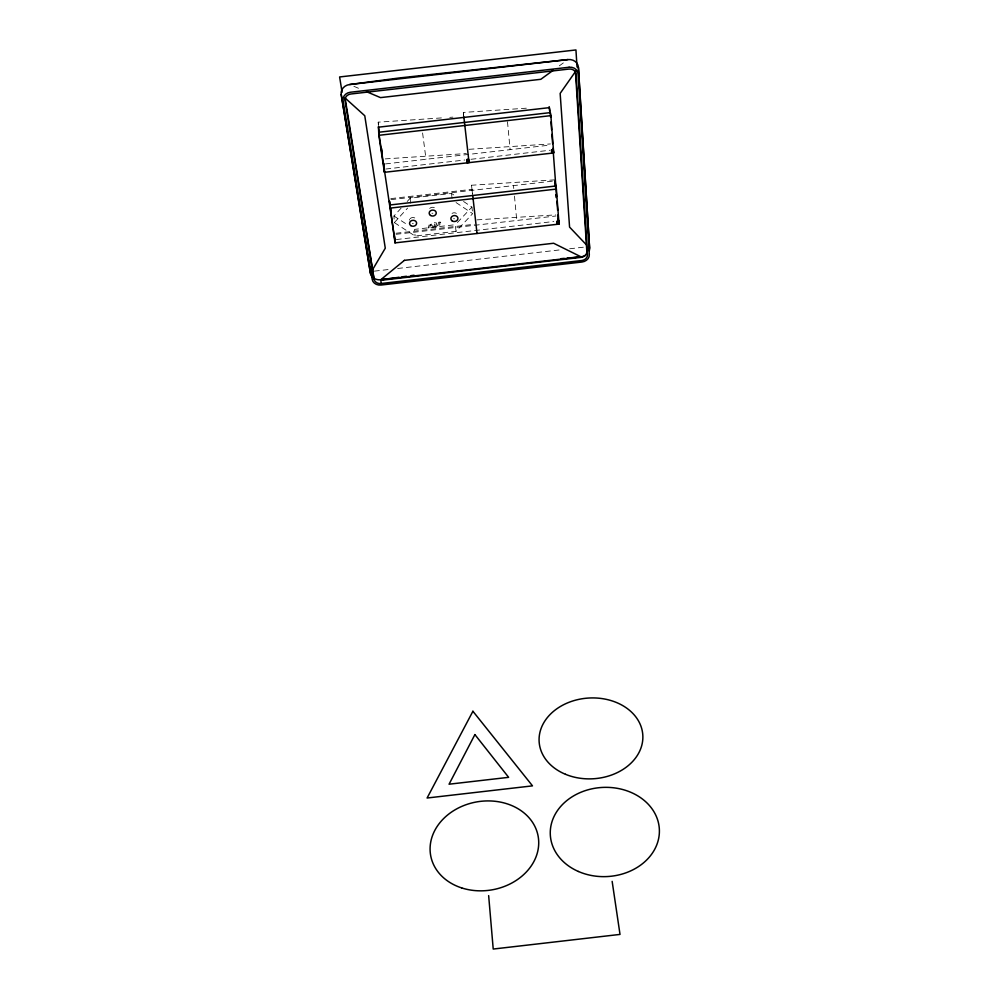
<?xml version="1.0" encoding="UTF-8"?>
<svg xmlns="http://www.w3.org/2000/svg" width="999" height="999" viewBox="0 0 999 999"><rect width="100%" height="100%" fill="white"/><g stroke="black" fill="none" stroke-linecap="round" stroke-linejoin="round"><path stroke-width="0.75" stroke-dasharray="5 3.75" d="M456.043 202.547L472.677 213.636L456.019 231.318L415.06 236.014L394.33 222.615L393.943 216.009L401.061 208.204M407.155 201.523L410.202 198.177L451.536 193.456L455.357 196.004M394.33 222.615L407.604 208.092M457.405 222.515L471.915 207.08L462.999 201.111M559.303 65.859L564.235 62.275M385.527 163.911L550.611 145.017M385.801 169.031L464.81 160.002M471.004 159.291L549.999 150.25M390.809 198.614L471.99 189.323M390.884 199.65L553.321 181.056M396.004 233.242L474.363 224.275M396.054 234.29L555.968 215.984M396.366 239.535L553.808 221.503M374.388 271.141L389.885 269.368M397.639 268.481L560.364 249.837M569.667 248.776L585.164 247.003M463.661 115.509L463.324 112.437L527.697 108.104M378.359 125.087L378.221 122.165L442.008 117.882M449.787 117.358L452.897 117.145M469.018 149.313L550.424 143.943M385.252 158.891L466.421 153.546M472.527 194.293L471.503 185.24L554.682 179.857M476.948 219.867L555.769 214.872M353.883 86.314L359.49 88.686M393.943 216.009L408.129 225.2M378.221 122.165L378.671 125.237M422.589 132.967L426.024 159.153M463.324 112.437L463.661 115.335M471.503 185.24L472.564 194.156M471.915 207.08L472.377 211.014M456.019 231.318L455.332 224.713L414.585 229.383L415.06 236.014M451.536 193.456L452.072 198.689M507.48 121.691L510.102 149.525M513.474 185.489L513.761 188.524M514.473 196.091L516.745 220.342M410.202 198.177L410.577 203.434M454.483 218.719A3.521 2.972 -5.5 0 1 453.571 218.719M452.06 213.411A3.521 2.972 -5.5 0 1 456.343 213.386M432.867 213.249A3.534 2.997 -4.1 0 1 431.943 213.249M429.707 208.454A3.534 2.997 -4.1 0 1 435.327 208.441M413.299 223.426A3.521 2.972 -2.9 0 1 412.375 223.439M409.39 220.117A3.521 2.972 -2.9 0 1 409.64 219.355M410.114 218.681A3.521 2.972 -2.9 0 1 415.709 218.669M437.25 225.549C436.563 229.395 431.568 226.074 433.703 223.264A1.573 1.324 -4.3 0 1 434.478 222.677L436.513 223.002L437.25 225.549M434.453 224.001C434.677 230.469 437.899 221.853 434.453 224.001M429.52 226.935L428.171 228.034L429.632 223.289L430.669 223.164L433.341 227.447L429.52 226.935M430.307 224.425L429.795 226.061L431.231 225.886L430.307 224.425M440.072 222.09L438.536 222.265L439.123 226.773L440.134 226.661L439.66 222.952L440.771 222.827L440.072 222.09"/><path stroke-width="1.5" d="M575.799 71.091L560.152 93.406L569.567 227.098L586.45 244.867M553.146 70.33L540.821 79.296L380.494 97.615L366.496 91.671M398.926 277.285L380.756 279.745A9.216 7.592 -1.2 0 1 373.339 277.872M401.96 276.873L406.506 276.261M411.051 275.649L414.073 275.237M372.265 276.91A9.216 7.592 -1.2 0 1 370.429 273.301L341.208 94.493A9.99 8.866 3.1 0 1 349.687 84.528L399.225 77.972L567.932 59.578A9.99 8.866 -16.9 0 1 578.409 67.37L589.61 248.202A9.216 7.58 -12.4 0 1 589.223 250.874M349.687 84.528L567.932 59.578M378.858 135.315L550.874 115.634L553.671 152.947L384.415 172.315L378.858 135.315L378.434 126.548M468.681 159.303L466.758 159.515L467.132 162.849M553.421 149.6L551.498 149.825L551.748 153.172M466.845 160.352L468.768 160.14M551.56 150.662L553.483 150.437M466.945 161.189L468.868 160.964M551.623 151.498L553.546 151.274M467.033 162.013L468.956 161.801M551.685 152.335L553.608 152.11M389.622 205.02L555.819 185.989M389.797 208.154L556.381 189.086L559.015 224.101L395.005 242.882L389.41 201.124M558.778 220.966L556.905 221.179L557.142 224.313M556.967 221.965L558.841 221.753M557.03 222.74L558.891 222.527M557.092 223.526L558.953 223.314M381.069 283.516L581.605 260.539A6.181 5.07 -12.3 0 0 587.462 254.708L576.073 74.326A6.706 5.932 -16.7 0 0 568.968 69.068L350.874 93.993A6.706 5.944 2.9 0 0 345.117 100.724L374.063 279.146A6.181 5.082 -1.3 0 0 381.069 283.516L380.919 280.307L580.993 257.38A6.169 5.07 -12.3 0 0 586.838 251.561L575.424 71.366M561.213 258.666L564.248 258.379M567.295 258.092L580.981 256.805A9.216 7.58 -12.4 0 0 585.476 255.282M345.691 98.539L364.772 115.747L385.277 248.202L370.429 273.301L341.208 94.493M549.15 106.656L550.874 115.634M552.822 148.389L553.671 152.947M554.87 180.881L556.381 189.086M557.979 218.394L559.015 224.101M345.055 97.702L374.063 279.146M342.095 92.283L339.61 76.96L575.948 49.95L577.022 66.983M379.158 131.806L378.459 127.185L549.35 107.642L549.575 110.752M381.68 148.714L382.142 151.786M389.56 201.323L390.01 204.345M390.684 208.853L391.146 211.875M384.028 167.67L378.708 132.255L550.299 112.625L550.649 117.283M384.253 169.218L394.817 239.71M612.15 881.355L620.017 934.415L493.219 949.05L488.648 895.604M463.836 116.783L469.055 162.625M472.727 195.517L477.023 233.491M467.719 159.415L468.094 162.737M552.459 149.713L552.709 153.059M554.982 182.392L555.332 186.95M555.906 194.543L556.131 197.577M557.842 221.066L558.079 224.213M550.998 121.94L551.585 129.708M551.935 134.365L552.634 143.681M553.096 149.9L556.618 196.641M556.955 201.199L557.642 210.327M557.991 214.897L558.441 220.979M589.61 248.202L580.918 110.14M578.409 67.37L580.831 108.616M394.593 235.776L395.005 242.882M383.953 163.436L384.116 166.646M384.265 169.355L384.415 172.315M474.9 734.59L449.063 784.203L508.641 777.334L474.9 734.59M472.914 711.263L427.097 798.014L532.504 785.863L472.914 711.263M404.408 260.352L380.756 279.745L580.981 256.805L553.633 243.257L404.408 260.352M569.105 67.245L350.324 92.245A8.516 7.542 2.9 0 0 343.094 100.724L372.252 279.558A7.855 6.456 -1.3 0 0 381.056 285.04L581.942 262.025A7.855 6.444 -12.3 0 0 589.31 254.695L578.034 73.864A8.516 7.542 -16.7 0 0 569.105 67.245M452.185 220.929A3.534 2.972 -5.5 0 0 457.892 218.931A3.534 2.972 -5.5 0 0 453.159 215.796A3.534 2.972 -5.5 0 0 452.185 220.929M430.494 215.447A3.546 2.997 -4.2 0 0 436.213 213.449A3.546 2.997 -4.2 0 0 431.431 210.29A3.546 2.997 -4.2 0 0 430.494 215.447M410.889 225.649A3.534 2.972 -2.9 0 0 416.583 223.664A3.534 2.972 -2.9 0 0 411.775 220.529A3.534 2.972 -2.9 0 0 410.889 225.649M461.725 887.936A54.595 44.63 -10 0 0 538.486 838.611A54.595 44.63 -10 0 0 452.997 811.076A54.595 44.63 -10 0 0 461.725 887.936M578.371 871.465A54.583 44.618 -2.8 0 0 659.39 830.319A54.583 44.618 -2.8 0 0 576.735 794.18A54.583 44.618 -2.8 0 0 578.371 871.465M565.496 774.3A51.936 40.422 -3.7 0 0 642.869 736.65A51.936 40.422 -3.7 0 0 564.56 704.245A51.936 40.422 -3.7 0 0 565.496 774.3"/></g></svg>
